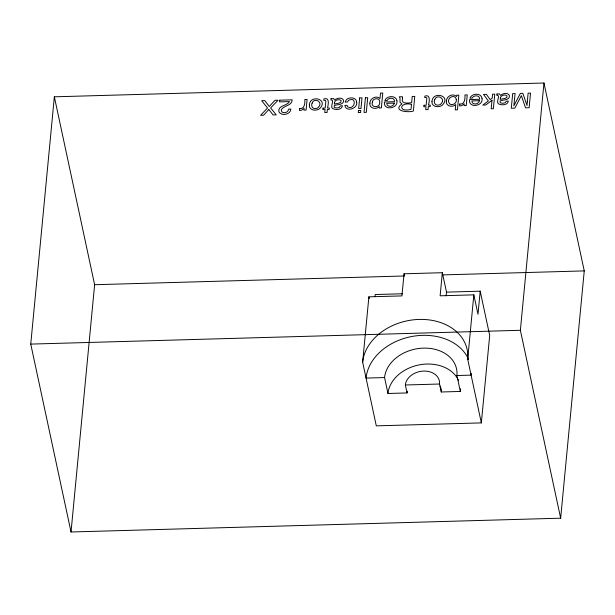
<?xml version="1.0" encoding="UTF-8"?>
<svg xmlns="http://www.w3.org/2000/svg" width="615" height="615" viewBox="0 0 615 615"><rect width="100%" height="100%" fill="white"/><g stroke="black" fill="none" stroke-linecap="round" stroke-linejoin="round"><path stroke-width="0.92" d="M30.75 344.1L54.343 96.816L543.968 83.01L584.25 270.9L560.657 518.184L71.033 531.99L30.75 344.1L520.375 330.286L560.657 518.184M71.033 531.99L94.625 284.714L54.343 96.816M446.498 292.133L480.2 291.179L489.694 335.452L481.345 422.897L376.303 425.857L362.65 362.166L368.885 296.837L401.926 295.907L404.04 273.79L442.331 272.706L446.498 292.133L446.144 295.83M375.065 296.376L375.242 294.531L402.625 293.762M442.331 272.706L440.125 295.807L473.834 294.854L477.993 314.28L480.2 291.179M481.345 422.897L467.692 359.198L473.834 294.854M520.375 330.286L543.968 83.01M94.625 284.714L404.724 275.966M442.162 274.913L584.25 270.9M384.56 377.564L387.973 393.485L407.053 392.947L405.346 384.99A17.312 13.238 -12.1 0 1 423.735 371.068A17.312 13.238 -12.1 0 1 439.548 384.021L441.255 391.986L460.335 391.447L456.922 375.527A36.616 28.013 -12.1 0 0 423.458 348.121A36.616 28.013 -12.1 0 0 384.56 377.564L366.063 378.087A53.159 40.659 -12.1 0 1 412.204 336.428A53.159 40.659 -12.1 0 1 468.615 359.444M456.922 375.527L471.105 375.127A53.159 40.659 -12.1 0 0 471.228 373.336M405.346 384.99L439.548 384.021M404.04 273.79L404.424 275.589M368.885 296.837L369.269 298.644M362.65 362.166A53.159 40.659 -12.1 0 1 419.107 319.423A53.159 40.659 -12.1 0 1 467.692 359.198M460.427 388.672A36.616 28.013 -12.1 0 1 460.335 391.447M387.973 393.485A36.616 28.013 -12.1 0 1 419.761 364.787A36.616 28.013 -12.1 0 1 458.621 380.647M407.053 392.947A17.312 13.238 -12.1 0 1 407.368 391.194M440.063 386.089A17.312 13.238 -12.1 0 1 441.255 391.986M309.36 104.888C308.645 108.84 313.212 110.861 316.487 109.993A5.666 4.336 -12.1 0 0 319.9 108.401C328.779 99.115 310.144 94.157 309.36 104.888M356.677 101.944C358.23 108.571 345.884 112.553 344.861 105.403L347.075 105.342L347.844 106.956C351.803 109.516 355.985 103.989 353.64 100.414A2.829 2.168 -12.1 0 0 351.888 99.438L348.72 100.137L347.39 102.036L345.176 102.098L346.014 100.245A4.712 3.605 -12.1 0 1 348.228 98.492C351.319 97.039 356.339 97.908 356.677 101.944M396.906 100.76C398.505 108.832 382.845 111.008 384.544 101.975L394.492 101.69C395.053 97.316 388.496 97.224 387.112 100.491L384.867 100.553C386.604 95.625 396.037 94.948 396.906 100.76M431.976 101.429C431.261 105.38 435.827 107.402 439.102 106.533A5.666 4.336 -12.1 0 0 442.523 104.942C451.402 95.656 432.768 90.697 431.976 101.429M482.022 98.362C483.613 106.433 467.961 108.609 469.652 99.576L479.6 99.292C480.161 94.918 473.604 94.818 472.22 98.093L469.975 98.154C471.713 93.226 481.145 92.542 482.022 98.362M456.238 99.276C457.652 103.651 450.272 107.087 448.789 102.382C446.759 97.501 455.223 93.795 456.238 99.276M369.892 103.189C368.969 108.409 376.357 110.016 379.278 106.549L379.14 107.963L381.362 107.902L382.776 93.034L380.5 93.103L379.978 98.546C376.434 95.048 369.784 98.3 369.892 103.189M446.359 101.006C445.352 106.241 452.702 107.833 455.73 104.565L455.223 109.87L457.437 109.808L458.844 95.133L456.737 95.194L456.607 96.555C453.201 92.796 446.382 96.148 446.359 101.006M402.571 98.354C400.519 104.404 408.345 103.028 411.643 102.72L412.242 96.447L414.764 96.378L413.372 111C409.098 112.814 391.778 111.261 401.949 103.904L400.042 102.305L399.996 98.016L399.304 96.809L402.395 96.724L402.571 98.354M527.301 101.806L527.009 105.511L522.835 93.326L520.344 93.395L513.856 105.88L515.078 93.542L512.687 93.611L511.288 108.24L514.863 108.14L521.351 95.625L525.525 107.833L529.131 107.733L530.53 93.111L528.124 93.18L527.301 101.806M279.725 100.183L279.564 101.875L289.473 101.598C287.174 105.995 277.573 105.357 278.895 111.761C281.462 116.435 290.626 114.636 290.864 109.047L288.543 109.109C288.473 112.322 284.384 113.598 281.97 112.022L281.209 110.07C283.346 105.257 291.825 106.226 292.187 99.83L279.725 100.183M299.651 108.555L299.474 110.446L301.496 110.246L304.102 108.294L303.925 110.139L306.093 110.077L307.108 99.415L304.832 99.476C305.101 102.959 304.64 109.362 299.651 108.555M323.013 108.14L322.875 109.601L325.043 109.539L324.758 112.514L327.065 112.453L327.349 109.478L329.186 109.424L329.325 107.956L327.488 108.009C328.341 104.65 329.894 96.809 323.89 98.938L323.759 100.353L325.435 100.383L325.842 101.114L325.181 108.079L323.013 108.14M331.055 98.684L330.932 100.007C335.083 99.507 329.878 106.433 332.454 108.463C335.498 110.162 341.717 110.085 342.486 105.803L340.356 105.865L339.219 107.464L337.082 107.948L334.745 107.602L334.176 107.079L334.26 105.603C337.105 104.273 344.623 105.15 343.439 99.938C341.517 96.939 336.889 98.1 334.591 100.045L333.645 98.6L331.055 98.684M334.46 102.613L334.322 104.058L339.242 103.066L340.887 102.175L341.117 100.591C339.257 98.684 334.929 99.914 334.46 102.613M358.476 110.523L358.284 112.553L360.598 112.491L360.797 110.454L358.476 110.523M359.675 97.931L358.668 108.54L360.982 108.478L361.997 97.862L359.675 97.931M365.418 97.77L364.026 112.391L366.302 112.33L367.701 97.7L365.418 97.77M411.489 104.373L411.012 109.37C397.767 112.822 399.404 101.529 411.489 104.373M423.989 105.288L423.85 106.749L426.018 106.695L425.734 109.67L428.04 109.601L428.324 106.626L430.162 106.572L430.3 105.111L428.463 105.165C429.316 101.806 430.869 93.964 424.865 96.086L424.727 97.501L426.41 97.539L426.818 98.269L426.157 105.227L423.989 105.288M459.782 104.043L459.605 105.934L461.627 105.734L464.233 103.774L464.056 105.619L466.224 105.557L467.239 94.895L464.963 94.956C465.232 98.446 464.771 104.842 459.782 104.043M491.992 100.314L491.177 108.801L493.368 108.74L494.768 94.118L492.577 94.18L492.192 98.185L490.147 99.607L486.427 94.356L483.513 94.433L488.364 100.952L482.79 105.088L485.704 105.011L491.992 100.314M496.951 94.01L496.828 95.333C500.979 94.825 495.775 101.752 498.35 103.789C501.394 105.48 507.613 105.403 508.382 101.121L506.253 101.183L505.115 102.782L502.978 103.266L500.641 102.92L500.072 102.405L500.156 100.929C503.001 99.599 510.519 100.476 509.335 95.256C507.413 92.258 502.786 93.419 500.487 95.363L499.541 93.918L496.951 94.01M500.356 97.931L500.218 99.376L505.138 98.385L506.783 97.493L507.014 95.909C505.153 94.003 500.825 95.24 500.356 97.931M372.398 101.975C370.153 108.102 380.354 108.186 379.709 102.305C380.554 97.439 372.79 97.724 372.398 101.975M312.105 103.189C310.544 106.111 313.027 109.57 316.279 108.455A3.144 2.399 -12.1 0 0 318.462 107.225C323.59 102.059 314.104 96.939 312.105 103.189M434.728 99.73C433.168 102.651 435.643 106.111 438.902 104.996A3.144 2.399 -12.1 0 0 441.078 103.766C446.206 98.6 436.727 93.48 434.728 99.73M394.292 103.12C393.954 107.033 386.635 107.794 386.75 103.328L394.292 103.12M479.4 100.714C479.062 104.635 471.743 105.396 471.859 100.929L479.4 100.714M268.84 109.493L263.589 115.228L260.591 115.312L267.517 108.002L261.683 100.691L264.811 100.606L269.255 106.48L274.99 100.314L278.026 100.23L270.646 107.917L276.212 114.867L273.06 114.959L268.84 109.493"/></g></svg>
